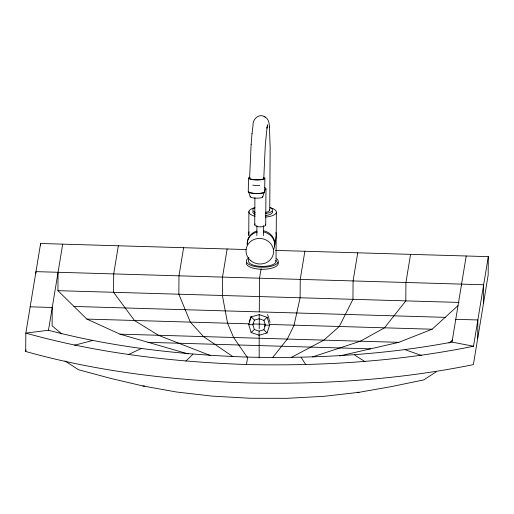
<?xml version="1.0" encoding="UTF-8"?>
<svg xmlns="http://www.w3.org/2000/svg" width="514" height="514" viewBox="0 0 514 514"><rect width="100%" height="100%" fill="white"/><g stroke="black" fill="none" stroke-linecap="round" stroke-linejoin="round"><path stroke-width="0.77" d="M259.191 335.102L259.172 357.847M259.21 328.844L259.255 318.783M259.287 311.889L259.499 278.196L261.151 268.822M275.555 250.402L488.3 256.634L488.171 275.009L473.381 364.619C398.742 379.807 322.374 384.601 246.322 382.911C171.952 380.244 97.493 371.654 25.7 351.486L25.829 333.104L40.619 243.495L246.2 249.541M35.967 273.236L35.974 271.636L483.655 284.769L483.526 303.151M40.612 245.094L40.619 243.495M188.163 353.921L119.948 334.151L86.866 319.085L57.928 290.667L58.056 272.285M248.59 257.649L248.564 260.829A13.756 5.172 0.4 0 0 263.239 266.4A13.756 5.172 0.4 0 0 275.774 260.283M248.744 235.412L248.911 211.582M254.719 224.772L254.905 197.639M256.846 235.553L256.91 225.55M259.075 335.224L251.153 332.519L248.699 324.623L251.262 316.875L259.217 314.639L267.139 317.344L269.593 325.24L267.029 332.988L259.075 335.224L259.107 331.106L254.353 329.487L252.882 324.745L254.417 320.1L259.191 318.757L263.945 320.376L265.417 325.118L263.881 329.763L259.107 331.106M259.191 318.757L259.217 314.639M263.444 235.592L263.509 225.588M265.719 224.83L265.969 188.927M269.747 209.975L270.152 147.659L269.439 126.868M276.018 261.632L276.365 212.391M461.566 285.72L461.578 284.126M477.718 338.334L477.847 319.959L455.77 319.31M248.262 191.683L248.5 178.152M264.646 191.953L264.883 178.422M249.598 178.017L251.14 144.241M263.785 178.352L265.282 145.411L267.068 127.472C266.445 130.395 268.507 122.281 267.505 125.589M252.033 133.467L253.01 125.551C252.316 119.46 258.934 112.99 264.659 116.762M251.134 144.35L252.04 133.325M25.7 351.486L25.957 349.938M488.3 256.634L473.51 346.243C398.87 361.432 322.503 366.225 246.45 364.529C172.081 361.869 97.621 353.272 25.829 333.104L48.483 330.251L62.695 244.156M118.342 245.795L113.697 273.917L113.568 292.299L134.475 320.485L158.408 335.282L210.316 355.515M183.626 247.709L178.981 275.832L178.853 294.214L190.334 322.124L203.531 336.606L232.887 356.639M227.149 248.982L222.511 277.11L222.382 295.486L227.573 323.216L233.613 337.486L247.395 357.5M304.873 251.262L300.227 279.391L300.105 297.767L294.072 325.169L287.332 339.06L272.593 357.628M357.725 252.817L353.079 280.94L352.951 299.321L339.291 326.493L323.859 340.133L291.502 357.326M410.577 254.366L405.931 282.488L405.803 300.87L384.511 327.823L360.385 341.206L312.596 356.909M48.483 330.251C113.498 347.4 180.639 354.744 247.709 357.108C316.084 358.656 384.723 354.788 452.012 342.086L466.217 255.998M246.45 364.529L247.709 357.108M262.718 197.055L264.254 192.05M249.168 321.809L251.031 316.174M264.434 326.384L264.877 325.06M267.434 125.757L267.029 126.553M185.85 361.162L192.949 354.165M251.153 332.519L254.353 329.487M263.945 320.376L267.139 317.344M339.651 355.945L398.845 342.33L432.12 329.217L457.968 305.682M448.915 343.076L452.583 340.139M249.965 177.709L249.701 177.915A7.093 1.471 1 0 0 256.268 179.746A7.093 1.471 1 0 0 263.778 178.332L263.598 178.075A7.093 1.471 1 0 0 263.406 177.928M436.206 371.834L423.754 379.891L391.321 386.612L359.048 392.317L323.884 396.32L287.03 398.318L250.125 398.254L212.288 396.127L176.45 391.996L142.937 385.982L110.632 378.381L78.501 369.759L64.963 360.944M128.288 354.666L141.016 348.595M74.459 345.235L92.424 340.551M142.937 385.982L144.524 385.969M57.928 290.667L459.066 302.431M73.958 306.453L445.201 317.344M30.165 306.826L52.242 307.475L52.113 325.85L61.828 333.959M86.866 319.085L248.937 323.839M252.894 323.961L265.558 324.328M269.522 324.443L432.12 329.217M248.699 324.623L252.882 324.745M265.417 325.118L269.593 325.24M119.948 334.151L398.845 342.33M148 342.33L370.69 348.858M357.474 392.208L359.048 392.317M452.012 342.086L473.51 346.243M405.109 349.726L421.364 355.412M265.102 117.019C268.758 118.785 269.291 123.495 269.458 127.029M264.196 116.498L265.565 117.282M354.339 354.853L364.953 361.612M251.262 316.875L254.417 320.1M263.881 329.763L267.029 332.988M301.082 357.339L305.817 364.677M267.608 314.529L270.056 322.426M248.68 191.786L250.228 196.843M248.795 235.206A13.891 12.85 9.4 0 1 249.072 231.878M247.382 243.745A13.891 12.85 9.4 0 1 250.883 234.577A13.705 12.67 9.4 0 1 256.827 231.088M263.926 230.895A13.705 12.67 9.4 0 1 270.268 234.043A13.891 12.85 9.4 0 1 274.515 246.341L275.928 237.802A13.891 12.85 9.4 0 0 275.922 232.469M265.468 224.213A5.5 2.069 0.4 0 1 259.878 226.867A5.5 2.069 0.4 0 1 255.207 223.911M264.472 187.501A5.5 2.069 0.4 0 1 264.479 190.334M263.457 231.904A13.794 12.76 9.4 0 1 273.718 249.418M247.163 244.76A13.794 12.76 9.4 0 1 257.321 231.987M270.236 207.72A13.756 5.172 0.4 0 1 276.134 213.059A13.756 5.172 0.4 0 1 265.365 217.075M255.034 216.253A13.756 5.172 0.4 0 1 254.957 207.65M272.311 211.305A9.869 3.714 0.4 0 1 265.224 215.584M255.24 214.402A9.869 3.714 0.4 0 1 252.785 211.697M277.933 262.185A15.973 6.007 0.4 0 1 263.38 269.285A15.973 6.007 0.4 0 1 246.334 262.815M276.59 258.638A15.973 6.007 0.4 0 1 261.305 267.222A15.973 6.007 0.4 0 1 248.982 257.829M259.776 185.31A7.177 1.825 0.9 0 1 252.721 185.13M269.599 209.442A7.093 2.666 0.4 0 1 265.513 212.398M270.049 207.521A9.869 3.714 0.4 0 1 265.237 213.535M255.252 212.346A9.869 3.714 0.4 0 1 254.424 207.836M263.425 177.439A8.198 1.696 1 0 1 262.089 179.656A8.198 1.696 1 0 1 251.173 179.45A8.198 1.696 1 0 1 250.048 177.182M264.434 191.568A8.198 1.696 1 0 1 256.377 193.515A8.198 1.696 1 0 1 248.513 191.266M262.378 196.541A6.264 1.298 1 0 1 256.46 198.166A6.264 1.298 1 0 1 250.569 196.335M264.235 191.966A7.768 1.658 1 0 1 263.913 192.409M263.791 192.487A7.768 1.658 1 0 1 251.552 193.02M251.115 192.93A7.768 1.658 1 0 1 248.834 191.992M250.935 260.804A13.794 12.76 9.4 0 0 273.352 253.762A13.794 12.76 9.4 0 0 255.092 239.094A13.794 12.76 9.4 0 0 250.935 260.804"/></g></svg>
